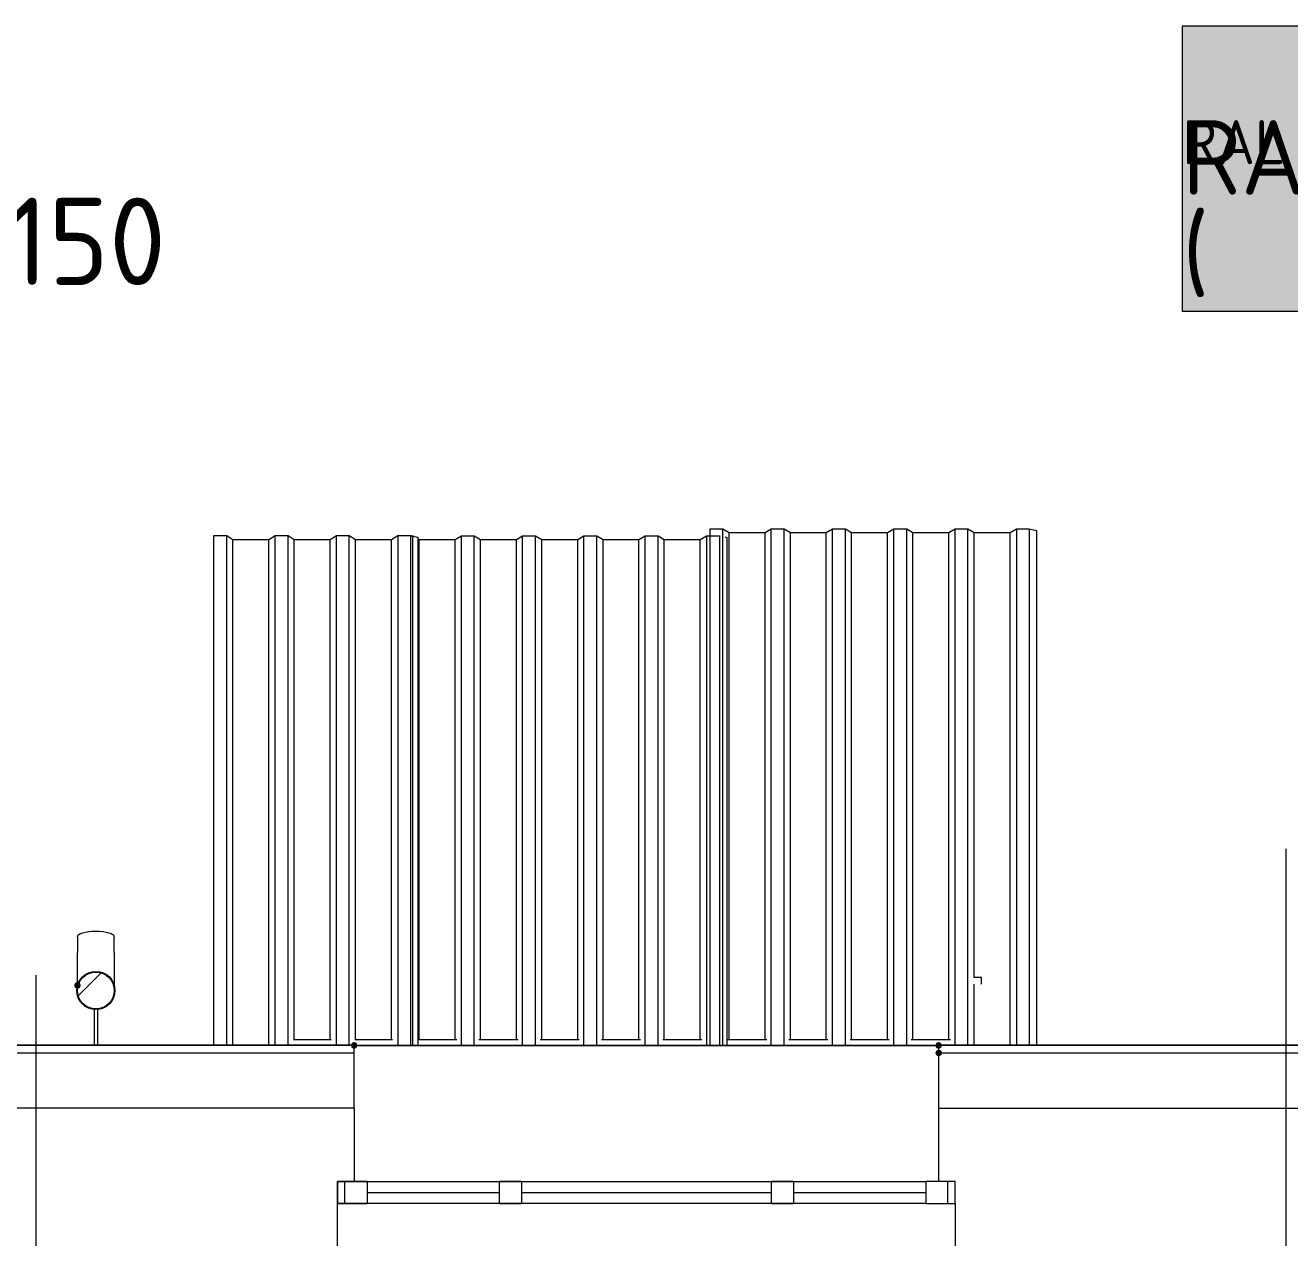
# Model space of a CAD drawing. Header units: millimetres. Extents: x -546 to 1681, y -650 to 1730.
# Drawn here: x 687.88 to 722.27, y 490.91 to 523.89 of the extents above; entities that cross this region are included whole.
import ezdxf

# ---------------------------------------------------------------- set-up
doc = ezdxf.new("R2010")
doc.units = ezdxf.units.MM

msp = doc.modelspace()

# ---------------------------------------------------------------- hatches: boundary and pattern name
at = {"true_color": 0x0077b0}
h = msp.add_hatch(color=144, dxfattribs=at)
h.paths.add_polyline_path([(720.565, 522.479), (720.565, 523.286), (720.535, 523.442), (720.446, 523.573), (720.318, 523.66), (720.161, 523.689), (720.005, 523.66), (719.873, 523.573), (719.786, 523.442), (719.758, 523.286), (719.758, 522.479), (719.786, 522.322), (719.873, 522.194), (720.005, 522.105), (720.161, 522.075), (720.318, 522.105), (720.446, 522.194), (720.535, 522.322)])
h.paths.add_polyline_path([(720.765, 522.479), (720.754, 522.358), (720.721, 522.246), (720.665, 522.143), (720.587, 522.049), (720.496, 521.972), (720.393, 521.917), (720.282, 521.885), (720.161, 521.874), (720.039, 521.885), (719.928, 521.917), (719.826, 521.972), (719.732, 522.049), (719.655, 522.143), (719.599, 522.246), (719.566, 522.358), (719.555, 522.479), (719.555, 523.286), (719.566, 523.407), (719.599, 523.519), (719.655, 523.621), (719.732, 523.714), (719.826, 523.792), (719.928, 523.848), (720.039, 523.881), (720.161, 523.892), (720.282, 523.881), (720.394, 523.848), (720.497, 523.793), (720.591, 523.717), (720.667, 523.623), (720.721, 523.52), (720.754, 523.408), (720.765, 523.286)])
h = msp.add_hatch(color=144, dxfattribs=at)
h.paths.add_polyline_path([(720.565, 522.479), (720.565, 523.286), (720.535, 523.442), (720.446, 523.573), (720.318, 523.66), (720.161, 523.689), (720.005, 523.66), (719.873, 523.573), (719.786, 523.442), (719.758, 523.286), (719.758, 522.479), (719.786, 522.322), (719.873, 522.194), (720.005, 522.105), (720.161, 522.075), (720.318, 522.105), (720.446, 522.194), (720.535, 522.322)])
h.paths.add_polyline_path([(720.765, 522.479), (720.754, 522.358), (720.721, 522.246), (720.665, 522.143), (720.587, 522.049), (720.496, 521.972), (720.393, 521.917), (720.282, 521.885), (720.161, 521.874), (720.039, 521.885), (719.928, 521.917), (719.826, 521.972), (719.732, 522.049), (719.655, 522.143), (719.599, 522.246), (719.566, 522.358), (719.555, 522.479), (719.555, 523.286), (719.566, 523.407), (719.599, 523.519), (719.655, 523.621), (719.732, 523.714), (719.826, 523.792), (719.928, 523.848), (720.039, 523.881), (720.161, 523.892), (720.282, 523.881), (720.394, 523.848), (720.497, 523.793), (720.591, 523.717), (720.667, 523.623), (720.721, 523.52), (720.754, 523.408), (720.765, 523.286)])
at = {"true_color": 0xffffff}
h = msp.add_hatch(color=7, dxfattribs=at)
h.dxf.hatch_style = 2
h.paths.add_polyline_path([(719.354, 523.875), (739.221, 523.875), (739.221, 516.11), (719.354, 516.11)])
h = msp.add_hatch(color=7, dxfattribs=at)
h.dxf.hatch_style = 2
h.paths.add_polyline_path([(719.354, 523.875), (739.221, 523.875), (739.221, 516.11), (719.354, 516.11)])
at = {"true_color": 0x0077b0}
h = msp.add_hatch(color=144, dxfattribs=at)
h.dxf.hatch_style = 2
h.paths.add_polyline_path([(722.078, 522.377), (721.271, 522.377), (721.195, 522.402), (721.17, 522.479), (721.195, 522.555), (721.271, 522.58), (722.078, 522.58), (722.154, 522.555), (722.18, 522.479), (722.154, 522.402)])
h = msp.add_hatch(color=144, dxfattribs=at)
h.dxf.hatch_style = 2
h.paths.add_polyline_path([(722.078, 522.377), (721.271, 522.377), (721.195, 522.402), (721.17, 522.479), (721.195, 522.555), (721.271, 522.58), (722.078, 522.58), (722.154, 522.555), (722.18, 522.479), (722.154, 522.402)])
h = msp.add_hatch(color=144, dxfattribs=at)
h.paths.add_polyline_path([(720.566, 518.01), (720.688, 518.084), (720.8, 518.109), (720.861, 518.127), (720.916, 518.179), (720.956, 518.246), (720.969, 518.312), (720.954, 518.39), (720.91, 518.456), (720.844, 518.499), (720.766, 518.512), (720.688, 518.498), (720.622, 518.456), (720.58, 518.39), (720.566, 518.312)])
h.paths.add_polyline_path([(721.068, 518.069), (721.193, 517.993), (721.291, 517.883), (721.352, 517.75), (721.373, 517.607), (721.373, 517.2), (721.363, 517.099), (721.335, 517.006), (721.288, 516.921), (721.223, 516.844), (721.147, 516.78), (721.061, 516.734), (720.968, 516.707), (720.868, 516.698), (720.766, 516.707), (720.673, 516.734), (720.587, 516.78), (720.509, 516.844), (720.445, 516.922), (720.399, 517.007), (720.372, 517.1), (720.363, 517.2), (720.363, 518.312), (720.392, 518.469), (720.481, 518.6), (720.611, 518.686), (720.766, 518.716), (720.923, 518.686), (721.054, 518.597), (721.14, 518.468), (721.17, 518.312), (721.144, 518.175)])
h.paths.add_polyline_path([(721.17, 517.203), (721.17, 517.607), (721.148, 517.722), (721.082, 517.821), (720.985, 517.887), (720.868, 517.908), (720.751, 517.887), (720.653, 517.821), (720.587, 517.722), (720.566, 517.607), (720.566, 517.203), (720.587, 517.085), (720.653, 516.988), (720.751, 516.921), (720.868, 516.898), (720.985, 516.921), (721.082, 516.988), (721.148, 517.086)])
h = msp.add_hatch(color=144, dxfattribs=at)
h.paths.add_polyline_path([(720.566, 518.01), (720.688, 518.084), (720.8, 518.109), (720.861, 518.127), (720.916, 518.179), (720.956, 518.246), (720.969, 518.312), (720.954, 518.39), (720.91, 518.456), (720.844, 518.499), (720.766, 518.512), (720.688, 518.498), (720.622, 518.456), (720.58, 518.39), (720.566, 518.312)])
h.paths.add_polyline_path([(721.068, 518.069), (721.193, 517.993), (721.291, 517.883), (721.352, 517.75), (721.373, 517.607), (721.373, 517.2), (721.363, 517.099), (721.335, 517.006), (721.288, 516.921), (721.223, 516.844), (721.147, 516.78), (721.061, 516.734), (720.968, 516.707), (720.868, 516.698), (720.766, 516.707), (720.673, 516.734), (720.587, 516.78), (720.509, 516.844), (720.445, 516.922), (720.399, 517.007), (720.372, 517.1), (720.363, 517.2), (720.363, 518.312), (720.392, 518.469), (720.481, 518.6), (720.611, 518.686), (720.766, 518.716), (720.923, 518.686), (721.054, 518.597), (721.14, 518.468), (721.17, 518.312), (721.144, 518.175)])
h.paths.add_polyline_path([(721.17, 517.203), (721.17, 517.607), (721.148, 517.722), (721.082, 517.821), (720.985, 517.887), (720.868, 517.908), (720.751, 517.887), (720.653, 517.821), (720.587, 517.722), (720.566, 517.607), (720.566, 517.203), (720.587, 517.085), (720.653, 516.988), (720.751, 516.921), (720.868, 516.898), (720.985, 516.921), (721.082, 516.988), (721.148, 517.086)])
h = msp.add_hatch(color=7)
h.dxf.hatch_style = 2
h.paths.add_polyline_path([(689.206, 497.766), (689.232, 497.702), (689.296, 497.676), (689.36, 497.702), (689.386, 497.766), (689.386, 497.778), (689.36, 497.841), (689.296, 497.868), (689.232, 497.841), (689.206, 497.778)])
h = msp.add_hatch(color=7)
h.dxf.hatch_style = 2
h.paths.add_polyline_path([(696.912, 496.145), (696.886, 496.208), (696.822, 496.235), (696.759, 496.208), (696.732, 496.145), (696.732, 496.135), (696.759, 496.071), (696.822, 496.045), (696.886, 496.071), (696.912, 496.135)])
h = msp.add_hatch(color=7)
h.dxf.hatch_style = 2
h.paths.add_polyline_path([(712.812, 496.145), (712.786, 496.208), (712.722, 496.235), (712.659, 496.208), (712.632, 496.145), (712.632, 496.135), (712.659, 496.071), (712.722, 496.045), (712.786, 496.071), (712.812, 496.135)])
h = msp.add_hatch(color=7)
h.dxf.hatch_style = 2
h.paths.add_polyline_path([(712.722, 496.025), (712.659, 495.998), (712.632, 495.935), (712.659, 495.871), (712.722, 495.845), (712.732, 495.845), (712.796, 495.871), (712.822, 495.935), (712.796, 495.998), (712.732, 496.025)])

# ---------------------------------------------------------------- linework, layer by layer
at = {"color": 144, "lineweight": 0, "true_color": 0x0077b0}
for points in [[(719.354, 523.875), (739.221, 523.875)], [(719.354, 516.11), (719.354, 523.875)], [(719.354, 523.875), (739.221, 523.875)], [(719.354, 516.11), (719.354, 523.875)], [(739.221, 516.11), (719.354, 516.11)], [(739.221, 516.11), (719.354, 516.11)]]:
    msp.add_lwpolyline(points, dxfattribs=at)
at = {"color": 7, "lineweight": 0}
for points in [[(706.503, 510.194), (706.853, 510.194)], [(706.503, 496.135), (706.503, 510.194)], [(706.853, 510.194), (707.023, 510.093)], [(706.853, 496.135), (706.853, 510.194)], [(708, 510.093), (708.17, 510.194)], [(708.17, 510.194), (708.52, 510.194)], [(708.17, 496.135), (708.17, 510.194)], [(708.52, 510.194), (708.69, 510.093)], [(708.52, 496.135), (708.52, 510.194)], [(709.667, 510.093), (709.837, 510.194)], [(709.837, 510.194), (710.187, 510.194)], [(709.837, 496.135), (709.837, 510.194)], [(710.187, 510.194), (710.357, 510.093)], [(710.187, 496.135), (710.187, 510.194)], [(711.334, 510.093), (711.504, 510.194)], [(711.504, 510.194), (711.854, 510.194)], [(711.504, 496.135), (711.504, 510.194)], [(711.854, 510.194), (712.024, 510.093)], [(711.854, 496.135), (711.854, 510.194)], [(713.001, 510.093), (713.171, 510.194)], [(713.171, 510.194), (713.521, 510.194)], [(713.171, 496.135), (713.171, 510.194)], [(713.521, 510.194), (713.691, 510.093)], [(713.521, 496.135), (713.521, 510.194)], [(714.668, 510.093), (714.838, 510.194)], [(714.838, 510.194), (715.188, 510.194)], [(714.838, 510.194), (714.838, 496.135)], [(715.188, 510.194), (715.388, 510.152)], [(715.188, 510.194), (715.188, 496.135)], [(715.388, 510.152), (715.388, 496.135)], [(693.006, 510.008), (693.356, 510.008)], [(693.006, 496.135), (693.006, 510.008)], [(693.356, 510.008), (693.526, 509.907)], [(693.356, 496.135), (693.356, 510.008)], [(693.526, 509.907), (694.503, 509.907)], [(693.526, 496.135), (693.526, 509.907)], [(694.503, 509.907), (694.673, 510.008)], [(694.503, 496.135), (694.503, 509.907)], [(694.673, 510.008), (695.023, 510.008)], [(694.673, 496.135), (694.673, 510.008)], [(695.023, 510.008), (695.193, 509.907)], [(695.023, 496.135), (695.023, 510.008)], [(695.193, 509.907), (696.17, 509.907)], [(695.193, 496.3), (695.193, 509.907)], [(696.17, 509.907), (696.34, 510.008)], [(696.17, 496.3), (696.17, 509.907)], [(696.34, 510.008), (696.69, 510.008)], [(696.34, 496.135), (696.34, 510.008)], [(696.69, 510.008), (696.86, 509.907)], [(696.69, 496.134), (696.69, 510.008)], [(696.86, 509.907), (697.837, 509.907)], [(696.86, 496.3), (696.86, 509.907)], [(697.837, 509.907), (698.007, 510.008)], [(697.837, 496.3), (697.837, 509.907)], [(698.007, 510.008), (698.357, 510.008)], [(698.007, 510.008), (698.007, 496.135)], [(698.357, 510.008), (698.417, 509.995)], [(698.357, 510.008), (698.357, 496.135)], [(698.379, 510.003), (698.422, 510.003)], [(698.422, 510.003), (698.446, 509.99)], [(698.422, 496.135), (698.422, 510.003)], [(698.422, 509.994), (698.557, 509.966)], [(698.557, 509.966), (698.557, 496.135)], [(698.557, 509.923), (698.592, 509.902)], [(698.592, 509.902), (699.569, 509.902)], [(698.592, 496.3), (698.592, 509.902)], [(699.569, 509.902), (699.739, 510.003)], [(699.569, 496.3), (699.569, 509.902)], [(699.739, 510.003), (700.089, 510.003)], [(699.739, 496.135), (699.739, 510.003)], [(700.089, 510.003), (700.259, 509.902)], [(700.089, 496.135), (700.089, 510.003)], [(700.259, 509.902), (701.236, 509.902)], [(700.259, 496.3), (700.259, 509.902)], [(701.236, 509.902), (701.406, 510.003)], [(701.236, 496.3), (701.236, 509.902)], [(701.406, 510.003), (701.756, 510.003)], [(701.406, 496.135), (701.406, 510.003)], [(701.756, 510.003), (701.926, 509.902)], [(701.756, 496.135), (701.756, 510.003)], [(701.926, 509.902), (702.903, 509.902)], [(701.926, 496.3), (701.926, 509.902)], [(702.903, 509.902), (703.073, 510.003)], [(702.903, 496.3), (702.903, 509.902)], [(703.073, 510.003), (703.423, 510.003)], [(703.073, 496.135), (703.073, 510.003)], [(703.423, 510.003), (703.593, 509.902)], [(703.423, 496.135), (703.423, 510.003)], [(703.593, 509.902), (704.57, 509.902)], [(703.593, 496.3), (703.593, 509.902)], [(704.57, 509.902), (704.74, 510.003)], [(704.57, 496.3), (704.57, 509.902)], [(704.74, 510.003), (705.09, 510.003)], [(704.74, 496.135), (704.74, 510.003)], [(705.09, 510.003), (705.26, 509.902)], [(705.09, 496.135), (705.09, 510.003)], [(705.26, 509.902), (706.237, 509.902)], [(705.26, 496.3), (705.26, 509.902)], [(706.237, 509.902), (706.407, 510.003)], [(706.237, 496.3), (706.237, 509.902)], [(706.407, 510.003), (706.757, 510.003)], [(706.407, 510.003), (706.407, 496.135)], [(706.757, 510.003), (706.757, 496.135)], [(706.905, 509.973), (706.957, 509.962)], [(706.957, 509.962), (706.957, 496.135)], [(707.023, 510.093), (708, 510.093)], [(707.023, 496.3), (707.023, 510.093)], [(708, 496.3), (708, 510.093)], [(708.69, 510.093), (709.667, 510.093)], [(708.69, 496.3), (708.69, 510.093)], [(709.667, 496.3), (709.667, 510.093)], [(710.357, 510.093), (711.334, 510.093)], [(710.357, 496.3), (710.357, 510.093)], [(711.334, 496.3), (711.334, 510.093)], [(712.024, 510.093), (713.001, 510.093)], [(712.024, 496.3), (712.024, 510.093)], [(713.001, 496.3), (713.001, 510.093)], [(713.691, 510.093), (714.668, 510.093)], [(713.691, 497.985), (713.691, 510.093)], [(714.668, 496.135), (714.668, 510.093)], [(722.173, 197.821), (722.173, 501.492)], [(689.296, 499.096), (689.306, 499.128), (689.335, 499.157), (689.381, 499.183), (689.443, 499.206), (689.517, 499.225), (689.601, 499.239), (689.695, 499.248), (689.796, 499.251)], [(689.796, 499.251), (689.897, 499.248), (689.991, 499.239), (690.076, 499.225), (690.15, 499.206), (690.211, 499.183), (690.257, 499.157), (690.286, 499.128), (690.296, 499.096)], [(689.296, 499.097), (689.296, 498.672)], [(690.296, 498.672), (690.296, 499.097)], [(689.296, 498.648), (689.296, 498.672)], [(689.296, 498.592), (689.296, 498.648)], [(689.296, 498.536), (689.296, 498.592)], [(689.296, 498.482), (689.296, 498.536)], [(689.296, 498.428), (689.296, 498.482)], [(690.296, 498.672), (690.296, 498.615)], [(690.296, 498.615), (690.296, 498.559)], [(690.296, 498.559), (690.296, 498.505)], [(690.296, 498.505), (690.296, 498.451)], [(690.296, 498.451), (690.296, 498.398)], [(689.796, 497.115), (689.691, 497.125), (689.594, 497.155), (689.505, 497.203), (689.428, 497.267), (689.365, 497.344), (689.317, 497.432), (689.287, 497.53), (689.276, 497.635), (689.287, 497.74), (689.317, 497.837), (689.365, 497.926), (689.428, 498.003), (689.505, 498.066), (689.594, 498.114), (689.691, 498.144), (689.796, 498.155)], [(689.296, 498.376), (689.296, 498.428)], [(689.296, 498.325), (689.296, 498.376)], [(689.296, 498.275), (689.296, 498.325)], [(689.296, 498.227), (689.296, 498.275)], [(689.296, 498.18), (689.296, 498.227)], [(689.296, 498.134), (689.296, 498.18)], [(689.796, 497.135), (689.695, 497.145), (689.601, 497.174), (689.517, 497.22), (689.443, 497.281), (689.381, 497.355), (689.335, 497.44), (689.306, 497.534), (689.296, 497.635), (689.306, 497.736), (689.335, 497.83), (689.381, 497.914), (689.443, 497.988), (689.517, 498.049), (689.601, 498.095), (689.695, 498.124), (689.796, 498.135)], [(689.296, 498.09), (689.296, 498.134)], [(689.296, 498.048), (689.296, 498.09)], [(689.321, 497.497), (689.929, 498.105)], [(689.796, 498.155), (689.901, 498.144), (689.998, 498.114), (690.087, 498.066), (690.164, 498.003), (690.227, 497.926), (690.275, 497.837), (690.305, 497.74), (690.316, 497.635), (690.305, 497.53), (690.275, 497.432), (690.227, 497.344), (690.164, 497.267), (690.087, 497.203), (689.998, 497.155), (689.901, 497.125), (689.796, 497.115)], [(689.796, 498.135), (689.897, 498.124), (689.991, 498.095), (690.076, 498.049), (690.15, 497.988), (690.211, 497.914), (690.257, 497.83), (690.286, 497.736), (690.296, 497.635), (690.286, 497.534), (690.257, 497.44), (690.211, 497.355), (690.15, 497.281), (690.076, 497.22), (689.991, 497.174), (689.897, 497.145), (689.796, 497.135)], [(690.296, 498.398), (690.296, 498.346)], [(690.296, 498.346), (690.296, 498.296)], [(690.296, 498.296), (690.296, 498.247)], [(690.296, 498.247), (690.296, 498.199)], [(690.296, 498.199), (690.296, 498.153)], [(690.296, 498.153), (690.296, 498.108)], [(690.296, 498.108), (690.296, 498.066)], [(688.173, 197.821), (688.173, 498.051)], [(689.296, 498.008), (689.296, 498.048)], [(689.296, 497.969), (689.296, 498.008)], [(689.296, 497.932), (689.296, 497.969)], [(689.296, 497.897), (689.296, 497.932)], [(689.296, 497.865), (689.296, 497.897)], [(689.296, 497.834), (689.296, 497.865)], [(689.296, 497.805), (689.296, 497.834)], [(689.296, 497.778), (689.296, 497.805)], [(690.296, 498.066), (690.296, 498.024)], [(690.296, 498.024), (690.296, 497.985)], [(690.296, 497.985), (690.296, 497.947)], [(690.296, 497.947), (690.296, 497.912)], [(690.296, 497.912), (690.296, 497.878)], [(690.296, 497.878), (690.296, 497.846)], [(690.296, 497.846), (690.296, 497.817)], [(690.296, 497.817), (690.296, 497.789)], [(690.296, 497.789), (690.296, 497.766)], [(713.89, 497.985), (713.678, 497.985)], [(713.691, 496.135), (713.691, 497.808)], [(713.89, 497.808), (713.89, 497.985)], [(689.746, 497.127), (689.746, 496.135)], [(689.846, 496.135), (689.846, 497.127)], [(696.822, 496.145), (681.819, 496.145)], [(696.822, 496.135), (681.819, 496.135)], [(695.17, 496.3), (696.194, 496.3)], [(696.182, 496.14), (695.181, 496.14)], [(696.822, 496.145), (712.722, 496.145)], [(696.822, 496.135), (712.722, 496.135)], [(696.822, 494.435), (696.822, 496.135)], [(696.837, 496.3), (697.861, 496.3)], [(697.849, 496.14), (696.848, 496.14)], [(698.557, 496.3), (699.614, 496.3)], [(699.602, 496.14), (698.557, 496.14)], [(700.215, 496.3), (701.281, 496.3)], [(701.269, 496.14), (700.227, 496.14)], [(701.882, 496.3), (702.948, 496.3)], [(702.936, 496.14), (701.894, 496.14)], [(703.549, 496.3), (704.615, 496.3)], [(704.603, 496.14), (703.561, 496.14)], [(705.216, 496.3), (706.282, 496.3)], [(706.27, 496.14), (705.228, 496.14)], [(706.979, 496.3), (708.045, 496.3)], [(708.033, 496.14), (706.99, 496.14)], [(708.646, 496.3), (709.712, 496.3)], [(709.7, 496.14), (708.657, 496.14)], [(710.313, 496.3), (711.379, 496.3)], [(711.367, 496.14), (710.324, 496.14)], [(711.98, 496.3), (713.046, 496.3)], [(713.034, 496.14), (711.991, 496.14)], [(732.72, 496.145), (712.722, 496.145)], [(732.72, 496.135), (712.722, 496.135)], [(712.722, 496.135), (712.722, 494.435)], [(681.822, 495.935), (696.822, 495.935)], [(712.732, 495.935), (732.72, 495.935)], [(696.822, 494.435), (671.558, 494.435)], [(696.822, 494.435), (696.822, 492.435)], [(712.722, 494.435), (732.72, 494.435)], [(712.722, 494.435), (712.722, 492.435)], [(696.372, 491.835), (696.372, 492.435)], [(696.372, 492.435), (697.172, 492.435)], [(696.372, 492.435), (696.372, 491.835)], [(697.172, 492.435), (696.372, 492.435)], [(696.572, 491.835), (696.572, 492.435)], [(697.172, 492.435), (697.172, 491.835)], [(697.172, 492.435), (700.772, 492.435)], [(700.772, 491.835), (700.772, 492.435)], [(700.772, 492.435), (701.372, 492.435)], [(701.372, 492.435), (700.772, 492.435)], [(701.372, 492.435), (701.372, 491.835)], [(701.372, 492.435), (708.172, 492.435)], [(708.172, 491.835), (708.172, 492.435)], [(708.172, 492.435), (708.772, 492.435)], [(708.772, 492.435), (708.172, 492.435)], [(708.772, 492.435), (708.772, 491.835)], [(708.772, 492.435), (712.372, 492.435)], [(712.372, 492.435), (712.372, 491.835)], [(713.172, 492.435), (712.372, 492.435)], [(713.172, 492.435), (712.372, 492.435)], [(712.972, 491.835), (712.972, 492.435)], [(713.172, 491.835), (713.172, 492.435)], [(713.172, 491.835), (713.172, 492.435)], [(697.172, 492.135), (700.772, 492.135)], [(701.372, 492.135), (708.172, 492.135)], [(708.772, 492.135), (712.372, 492.135)], [(696.372, 489.335), (696.372, 491.835)], [(697.172, 491.835), (696.372, 491.835)], [(696.372, 491.835), (697.172, 491.835)], [(700.772, 491.835), (697.172, 491.835)], [(701.372, 491.835), (700.772, 491.835)], [(700.772, 491.835), (701.372, 491.835)], [(708.172, 491.835), (701.372, 491.835)], [(708.772, 491.835), (708.172, 491.835)], [(708.172, 491.835), (708.772, 491.835)], [(712.372, 491.835), (708.772, 491.835)], [(712.372, 491.835), (713.172, 491.835)], [(712.372, 491.835), (713.172, 491.835)], [(713.172, 491.835), (713.172, 489.335)]]:
    msp.add_lwpolyline(points, dxfattribs=at)

# ---------------------------------------------------------------- texts
at = {"color": 144, "true_color": 0x0077b0, "attachment_point": 1}
for s, insert, char_height in [('{\\fGOSTCommon|b0|i0|c0;RAL 200 80 25}', (719.354, 521.313), 1.2), ('{\\fGOSTCommon|b0|i0|c0;RAL 200 80 25}', (719.354, 521.313), 2.02685), ('{\\fGOSTCommon|b0|i0|c0;(}', (719.354, 518.725), 2.02685), ('{\\fGOSTCommon|b0|i0|c0;(}', (719.354, 518.725), 2.02685)]:
    msp.add_mtext(s, dxfattribs=dict(at, insert=insert, char_height=char_height))
at = {"color": 7, "insert": (683.505, 519.201), "char_height": 2.37449, "attachment_point": 1}
msp.add_mtext('{\\fGOSTCommon|b0|i0|c0;-0,150}', dxfattribs=at)

doc.saveas('drawing.dxf')
